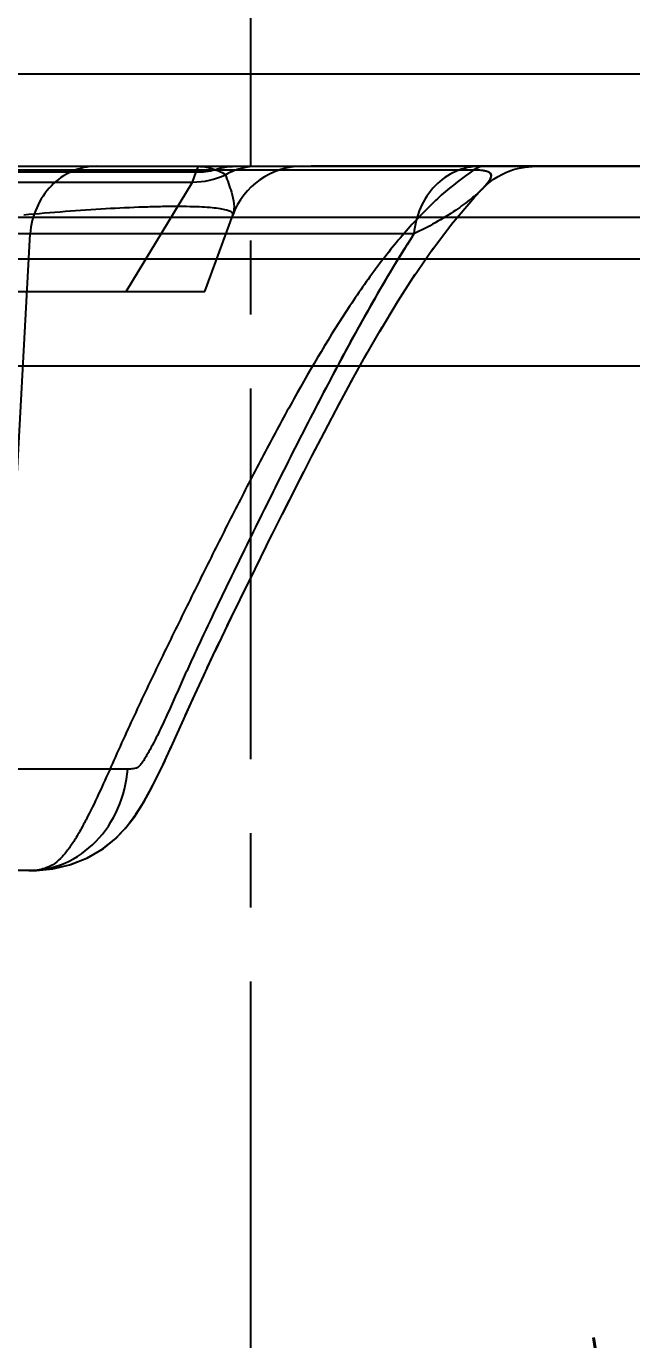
# Model space of a CAD drawing. Header units: millimetres. Extents: x 23075 to 24509, y -21593 to -20579.
# Drawn here: x 23769.13 to 23777.3, y -21282.45 to -21264.73 of the extents above; entities that cross this region are included whole.
import ezdxf

# ---------------------------------------------------------------- set-up
doc = ezdxf.new("R2010")
doc.units = ezdxf.units.MM
doc.header["$LTSCALE"] = 8
doc.linetypes.add('CENTER', pattern=[2, 1.25, -0.25, 0.25, -0.25])
doc.linetypes.add('CENTER2', pattern=[1.125, 0.75, -0.125, 0.125, -0.125])
doc.layers.get('DEFPOINTS').update_dxf_attribs({"color": 6})
doc.layers.add('Cav-cor', color=30, linetype='Continuous')
doc.layers.add('PIN', color=5, linetype='Continuous')
doc.layers.add('dim', color=3, linetype='Continuous', lineweight=15)
doc.styles.get("Standard").update_dxf_attribs({"font": 'txt.shx', "width": 0.8, "bigfont": 'chineset.shx'})
doc.dimstyles.new('ISO-25', dxfattribs={"dimtxt": 5, "dimasz": 4, "dimexe": 0.3, "dimexo": 0.3, "dimtad": 0, "dimzin": 1, "dimdsep": 46, "dimtxsty": 'Standard', "dimcen": 0, "dimclrd": 3, "dimclre": 3, "dimclrt": 3, "dimazin": 0, "dimtfac": 1, "dimtofl": 0, "dimtmove": 0, "dimatfit": 0, "dimfxl": 0, "dimarcsym": 0})

# ---------------------------------------------------------------- blocks, each defined once
blk = doc.blocks.new('20160803.145918')
at = {"layer": 'PIN'}
for p, q in [((-120.73375, 1.25), (-4, 1.25)), ((-120.73375, -1.25), (-4, -1.25))]:
    blk.add_line(p, q, dxfattribs=at)
at = {"layer": 'PIN', "linetype": 'CENTER2'}
blk.add_line((-120.73375, 0), (0, 0), dxfattribs=at)
blk = doc.blocks.new('20160901.135126')
at = {"layer": 'Cav-cor', "color": 241}
for p, q in [((-16.052, 9.562), (71.969, 9.562)), ((-13.891, 9.562), (9.658, 9.562)), ((-13.891, 9.562), (9.658, 9.562)), ((3.571, 9.486), (8.104, 9.486)), ((5.48, 9.514), (11.852, 9.514)), ((8.055, 9.35), (8.104, 9.486)), ((8.104, 9.486), (8.138, 9.562)), ((38.194, 9.562), (9.658, 9.562)), ((38.194, 9.562), (9.658, 9.562)), ((3.57, 9.35), (8.055, 9.35)), ((7.159, 7.873), (8.055, 9.35)), ((11.845, 9.132), (11.97, 9.263)), ((11.97, 9.263), (11.969, 9.263)), ((11.547, 8.78), (11.86, 9.148)), ((3.571, 8.878), (108.838, 8.878)), ((8.223, 7.873), (8.598, 8.904)), ((11.279, 8.423), (11.567, 8.805)), ((5.476, 1.428), (5.865, 8.649)), ((11.042, 8.649), (5.865, 8.649)), ((11.031, 8.061), (11.303, 8.457)), ((10.798, 7.696), (11.059, 8.105)), ((-14.548, 7.873), (8.223, 7.873)), ((10.58, 7.333), (10.83, 7.748)), ((10.375, 6.976), (10.615, 7.393)), ((10.183, 6.63), (10.413, 7.044)), ((3.571, 6.868), (108.838, 6.868)), ((10.002, 6.293), (10.223, 6.703)), ((9.83, 5.967), (10.044, 6.372)), ((9.666, 5.651), (9.874, 6.051)), ((9.51, 5.347), (9.712, 5.74)), ((9.268, 4.869), (9.557, 5.44)), ((9.081, 4.494), (9.36, 5.053)), ((8.822, 3.97), (9.132, 4.597)), ((8.525, 3.36), (8.876, 4.079)), ((8.36, 3.016), (8.582, 3.478)), ((8.255, 2.794), (8.417, 3.135)), ((8.153, 2.576), (8.312, 2.915)), ((8.055, 2.364), (8.211, 2.7)), ((7.961, 2.155), (8.113, 2.49)), ((7.749, 1.683), (8.019, 2.284)), ((7.181, 1.428), (5.476, 1.428)), ((5.847, 0.058), (-12.172, 0.058)), ((5.848, 0.058), (5.95, 0.061)), ((5.946, 0.061), (6.172, 0.084))]:
    blk.add_line(p, q, dxfattribs=at)
for points in [[(11.969, 9.263), (11.976, 9.269), (12.025, 9.315), (12.075, 9.356), (12.126, 9.392), (12.178, 9.425), (12.23, 9.453), (12.282, 9.478), (12.334, 9.499), (12.387, 9.517), (12.439, 9.532), (12.49, 9.543), (12.541, 9.552), (12.589, 9.557), (12.636, 9.561), (12.681, 9.562)], [(6.161, 0.082), (6.398, 0.136), (6.629, 0.226), (6.833, 0.343), (7.004, 0.478), (7.148, 0.626), (7.271, 0.786), (7.38, 0.954), (7.477, 1.126), (7.57, 1.304), (7.66, 1.49), (7.777, 1.745)], [(6.172, 0.084), (6.414, 0.141), (6.65, 0.236), (6.855, 0.359), (7.026, 0.498), (7.17, 0.653), (7.293, 0.818), (7.401, 0.991), (7.5, 1.169), (7.594, 1.353), (7.686, 1.545)]]:
    blk.add_lwpolyline(points, dxfattribs=at)
for centre, radius, start, end in [((8.067, 10.352), 1.002, 269.3265, 295.567), ((8.116, 10.496), 1.01, 269.3715, 284.0985), ((8.116, 10.491), 1.005, 276.7384, 284.1348), ((8.944, 8.631), 0.931, 90.0486, 118.5548), ((8.949, 8.619), 0.943, 109.0671, 118.4768), ((9.538, 8.562), 1, 89.9997, 159.9999), ((8.944, 8.634), 0.928, 90.0245, 109.0611)]:
    blk.add_arc(centre, radius, start, end, dxfattribs=at)
for points, knots in [([(11.852, 9.514), (11.698, 9.413), (11.395, 9.173), (10.973, 8.743), (10.563, 8.239), (10.026, 7.472), (9.531, 6.632), (9.055, 5.751), (8.699, 5.067), (8.347, 4.371), (7.999, 3.668), (7.71, 3.078), (7.48, 2.601), (7.309, 2.239), (7.14, 1.873), (6.975, 1.504), (6.813, 1.14), (6.673, 0.846), (6.556, 0.624), (6.468, 0.472), (6.376, 0.336), (6.281, 0.222), (6.178, 0.136), (6.035, 0.07), (5.921, 0.058), (5.848, 0.058)], [0, 0, 0, 0, 0.048433, 0.101356, 0.158426, 0.219012, 0.34783, 0.414734, 0.482533, 0.550973, 0.619886, 0.689169, 0.72404, 0.759143, 0.79454, 0.830178, 0.865443, 0.899542, 0.915857, 0.931392, 0.945858, 0.958945, 0.970454, 0.980774, 1, 1, 1, 1]), ([(6.754, 9.562), (6.644, 9.562), (6.417, 9.513), (6.132, 9.31), (5.933, 9.009), (5.874, 8.77), (5.865, 8.649)], [0, 0, 0, 0, 0.237451, 0.482101, 0.737057, 1, 1, 1, 1]), ([(8.138, 9.562), (8.158, 9.562), (8.234, 9.558), (8.31, 9.539), (8.361, 9.516)], [0, 0, 0, 0, 0.266087, 1, 1, 1, 1]), ([(8.361, 9.516), (8.382, 9.524), (8.465, 9.55), (8.553, 9.562), (8.618, 9.562)], [0, 0, 0, 0, 0.252171, 1, 1, 1, 1]), ([(8.361, 9.516), (8.377, 9.511), (8.426, 9.494), (8.471, 9.469), (8.499, 9.448)], [0, 0, 0, 0, 0.32021, 1, 1, 1, 1]), ([(8.499, 9.448), (8.527, 9.37), (8.591, 9.201), (8.634, 9.001), (8.598, 8.904)], [0, 0, 0, 0, 0.44407, 1, 1, 1, 1]), ([(11.931, 9.562), (11.821, 9.562), (11.595, 9.513), (11.309, 9.31), (11.11, 9.009), (11.052, 8.77), (11.042, 8.649)], [0, 0, 0, 0, 0.237451, 0.482101, 0.737057, 1, 1, 1, 1]), ([(11.989, 9.562), (11.965, 9.562), (11.916, 9.553), (11.872, 9.529), (11.852, 9.514)], [0, 0, 0, 0, 0.479466, 1, 1, 1, 1]), ([(11.896, 9.541), (11.893, 9.539), (11.877, 9.531), (11.862, 9.522), (11.852, 9.514)], [0, 0, 0, 0, 0.242948, 1, 1, 1, 1]), ([(11.852, 9.514), (11.882, 9.515), (11.933, 9.514), (11.996, 9.506), (12.036, 9.495), (12.061, 9.481), (12.075, 9.466), (12.084, 9.444), (12.081, 9.413), (12.064, 9.378), (12.039, 9.341), (12.007, 9.302), (11.983, 9.276), (11.97, 9.263)], [0, 0, 0, 0, 0.191674, 0.319024, 0.400741, 0.455714, 0.49651, 0.531324, 0.600762, 0.681658, 0.77581, 0.882299, 1, 1, 1, 1]), ([(11.852, 9.514), (11.884, 9.515), (11.937, 9.514), (11.991, 9.506), (12.011, 9.501)], [0, 0, 0, 0, 0.611541, 1, 1, 1, 1]), ([(11.989, 9.562), (11.981, 9.562), (11.949, 9.56), (11.918, 9.551), (11.896, 9.541)], [0, 0, 0, 0, 0.244565, 1, 1, 1, 1]), ([(12.055, 9.484), (12.064, 9.478), (12.078, 9.465), (12.084, 9.437), (12.078, 9.41), (12.061, 9.371), (12.024, 9.321), (11.989, 9.283), (11.97, 9.263)], [0, 0, 0, 0, 0.115593, 0.209186, 0.307852, 0.419588, 0.684557, 1, 1, 1, 1]), ([(12.011, 9.501), (12.015, 9.5), (12.031, 9.496), (12.046, 9.49), (12.055, 9.484)], [0, 0, 0, 0, 0.308703, 1, 1, 1, 1]), ([(11.969, 9.263), (11.92, 9.213), (11.803, 9.111), (11.502, 8.892), (11.237, 8.744), (11.042, 8.649)], [0, 0, 0, 0, 0.188315, 0.416999, 1, 1, 1, 1]), ([(8.598, 8.904), (8.6, 8.908), (8.601, 8.917), (8.596, 8.93), (8.584, 8.942), (8.557, 8.958), (8.505, 8.975), (8.422, 8.991), (8.313, 9.003), (8.176, 9.013), (8.014, 9.018), (7.826, 9.02), (7.617, 9.018), (7.301, 9.009), (6.873, 8.989), (6.335, 8.952), (5.966, 8.921), (5.779, 8.904)], [0, 0, 0, 0, 0.004496, 0.009042, 0.014595, 0.021768, 0.042083, 0.071284, 0.109801, 0.157702, 0.214767, 0.280483, 0.354089, 0.434615, 0.611918, 0.803158, 1, 1, 1, 1]), ([(5.865, 8.649), (5.657, 8.655), (5.168, 8.662), (4.344, 8.665), (3.366, 8.661), (2.67, 8.654), (2.308, 8.649)], [0, 0, 0, 0, 0.175096, 0.412711, 0.694865, 1, 1, 1, 1]), ([(11.042, 8.649), (10.864, 8.374), (10.519, 7.801), (10.03, 6.911), (9.632, 6.145), (9.316, 5.522), (9.08, 5.048), (8.845, 4.572), (8.61, 4.093), (8.377, 3.61), (8.185, 3.204), (8.033, 2.876), (7.92, 2.627), (7.809, 2.376), (7.716, 2.168), (7.639, 2.004), (7.582, 1.883), (7.532, 1.785), (7.491, 1.708), (7.461, 1.652), (7.429, 1.598), (7.403, 1.555), (7.38, 1.522), (7.364, 1.498), (7.349, 1.48), (7.338, 1.467), (7.329, 1.457), (7.32, 1.45), (7.307, 1.445), (7.286, 1.437), (7.243, 1.429), (7.206, 1.428), (7.181, 1.428)], [0, 0, 0, 0, 0.11915, 0.242747, 0.369018, 0.4328, 0.496919, 0.561308, 0.62591, 0.69081, 0.7562, 0.789136, 0.822264, 0.855551, 0.888736, 0.905164, 0.921399, 0.937361, 0.94521, 0.952946, 0.96053, 0.967904, 0.971485, 0.97497, 0.978325, 0.979934, 0.981482, 0.982877, 0.984116, 0.986492, 0.991074, 1, 1, 1, 1]), ([(11.042, 8.649), (10.792, 8.262), (10.316, 7.45), (9.878, 6.618), (9.658, 6.191)], [0, 0, 0, 0, 0.489381, 1, 1, 1, 1]), ([(5.847, 0.058), (6.013, 0.058), (6.352, 0.131), (6.781, 0.435), (7.079, 0.887), (7.167, 1.245), (7.181, 1.428)], [0, 0, 0, 0, 0.237451, 0.482101, 0.737057, 1, 1, 1, 1])]:
    blk.add_open_spline(points, degree=3, knots=knots, dxfattribs=at)
blk = doc.blocks.new('*D28283')
at = {"layer": 'DEFPOINTS', "color": 0}
for p in [(23769.186, -21290.346), (23759.127, -21296.891)]:
    blk.add_point(p, dxfattribs=at)
at = {"layer": 'dim', "color": 3, "lineweight": -2}
blk.add_line((23772.538, -21288.165), (23775.891, -21285.983), dxfattribs=at)
at = {"layer": 'dim', "color": 3}
blk.add_solid([(23772.175, -21287.606), (23772.902, -21288.723), (23769.186, -21290.346)], dxfattribs=at)
at = {"layer": 'dim', "color": 3, "insert": (23783.679, -21280.916), "char_height": 5, "attachment_point": 5, "rotation": 33.0507}
blk.add_mtext('%%c12.00', dxfattribs=at)

msp = doc.modelspace()

# ---------------------------------------------------------------- linework, layer by layer
at = {"linetype": 'CENTER', "ltscale": 0.5}
msp.add_line((23772.156, -21165.618), (23772.156, -21531.618), dxfattribs=at)
at = {"layer": 'Cav-cor', "color": 241}
msp.add_line((23726.337, -21266.618), (23872.156, -21266.618), dxfattribs=at)

# ---------------------------------------------------------------- block references
at = {"layer": 'Cav-cor'}
msp.add_blockref('20160901.135126', (23763.319, -21276.18), dxfattribs=at)
at = {"layer": 'PIN'}
msp.add_blockref('20160803.145918', (23884.156, -21266.618), dxfattribs=at)

# ---------------------------------------------------------------- dimensions: what is measured, and where the dimension line sits
at = {"layer": 'dim'}
dim = msp.add_diameter_dim_2p(p1=(23759.127, -21296.891), p2=(23769.186, -21290.346), dimstyle='ISO-25', dxfattribs=at)
dim.commit()
dim.dimension.update_dxf_attribs({"geometry": '*D28283', "text_midpoint": (23783.679, -21280.916)})

doc.saveas('drawing.dxf')
